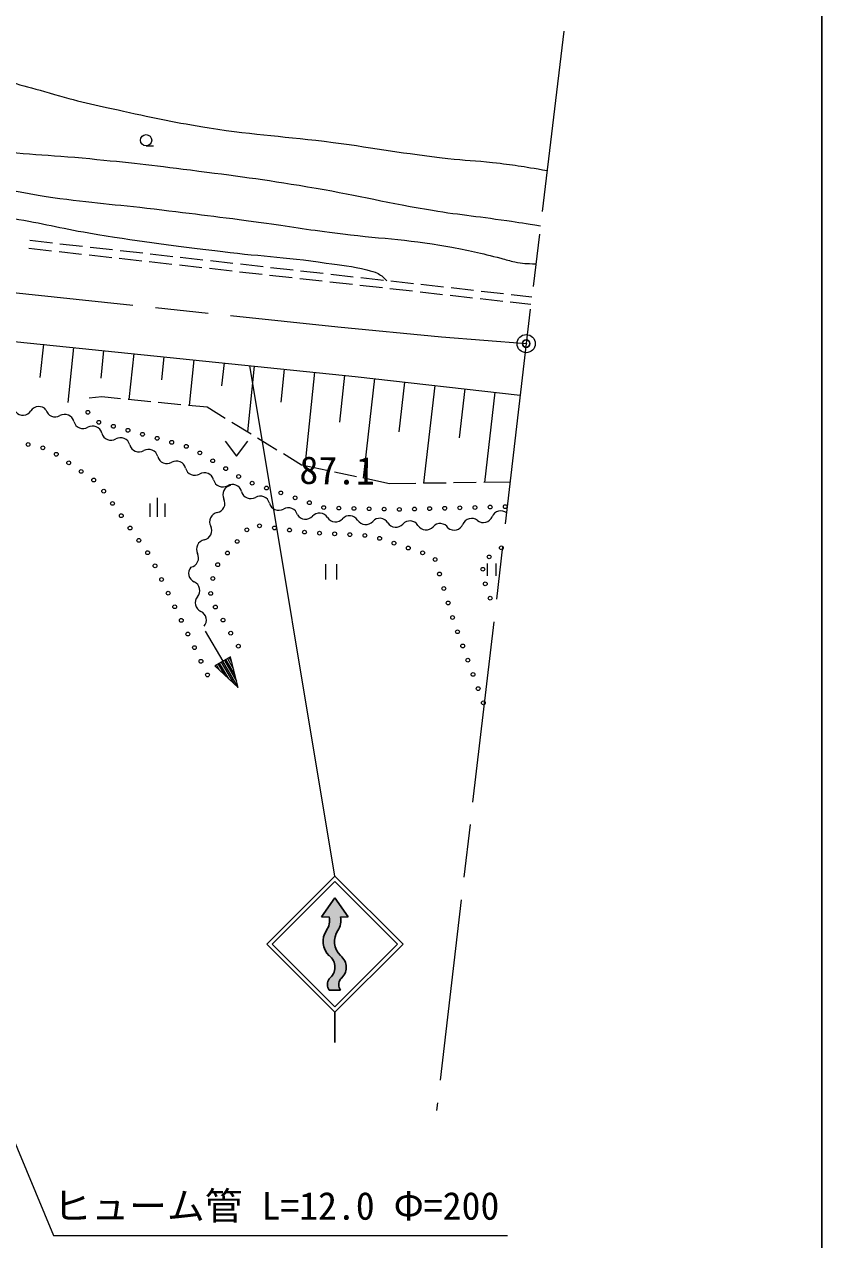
# Model space of a CAD drawing. Units: millimetres at full size, sheet at 1:1000; details may follow other scales. Extents: x 40000 to 680000, y 20000 to 380000.
# Drawn here: x 526312 to 579000, y 238916 to 319225 of the extents above; entities that cross this region are included whole.
import ezdxf
from ezdxf.enums import TextEntityAlignment as Align

# ---------------------------------------------------------------- set-up
doc = ezdxf.new("R2010")
doc.units = ezdxf.units.MM
doc.header["$LTSCALE"] = 1000
doc.header["$PDMODE"] = 32
doc.header["$PDSIZE"] = 500
doc.linetypes.add('CHAIN', pattern=[18.5, 12, -1.5, 3.5, -1.5])
for name, color, linetype, lineweight in [('M-BGD', 7, 'Continuous', 13), ('M-BMK', 2, 'CHAIN', 13), ('M-BMK-SRVR', 3, 'Continuous', 13), ('M-STR-HTXT', 7, 'Continuous', 13), ('M-STR-STRC', 7, 'Continuous', 13), ('M-TTL-BAND', 7, 'Continuous', 25)]:
    doc.layers.add(name, color=color, linetype=linetype, lineweight=lineweight)
doc.layers.add('M-BGD-HTXT', color=7, linetype='Continuous')
doc.layers.add('M-OTRS', color=6, linetype='Continuous')
doc.styles.add('ＭＳ ゴシック', font='')
doc.styles.get('ＭＳ ゴシック').set_extended_font_data('MS Gothic')

msp = doc.modelspace()

# ---------------------------------------------------------------- hatches: boundary and pattern name
at = {"layer": 'M-STR-STRC'}
msp.add_hatch(color=256, dxfattribs=at).paths.add_polyline_path([(546834, 261495), (545959, 260245), (546459, 260245), (546467, 260199), (546474, 260153), (546478, 260106), (546480, 260059), (546481, 260012), (546480, 259965), (546477, 259919), (546472, 259872), (546465, 259826), (546456, 259780), (546446, 259734), (546434, 259689), (546420, 259644), (546404, 259600), (546387, 259556), (546368, 259513), (546347, 259471), (546325, 259430), (546301, 259390), (546275, 259350), (546272, 259346), (546245, 259303), (546219, 259258), (546195, 259213), (546173, 259167), (546153, 259119), (546134, 259072), (546118, 259023), (546103, 258974), (546091, 258924), (546080, 258874), (546071, 258824), (546065, 258773), (546060, 258722), (546057, 258670), (546057, 258619), (546058, 258568), (546061, 258517), (546067, 258466), (546074, 258415), (546083, 258365), (546095, 258315), (546108, 258265), (546123, 258216), (546140, 258168), (546159, 258120), (546180, 258073), (546203, 258027), (546227, 257982), (546253, 257938), (546281, 257895), (546311, 257853), (546342, 257813), (546375, 257773), (546409, 257735), (546445, 257698), (546459, 257684), (546489, 257661), (546517, 257636), (546545, 257610), (546572, 257583), (546597, 257555), (546621, 257526), (546644, 257496), (546666, 257465), (546687, 257434), (546707, 257402), (546725, 257368), (546742, 257335), (546757, 257300), (546771, 257265), (546784, 257230), (546795, 257194), (546805, 257157), (546814, 257120), (546821, 257083), (546827, 257046), (546831, 257008), (546833, 256971), (546835, 256933), (546834, 256895), (546832, 256857), (546829, 256820), (546824, 256782), (546818, 256745), (546810, 256708), (546801, 256671), (546791, 256635), (546779, 256599), (546765, 256564), (546751, 256529), (546735, 256495), (546717, 256461), (546698, 256429), (546678, 256397), (546657, 256365), (546635, 256335), (546611, 256305), (546586, 256277), (546560, 256249), (546534, 256223), (546506, 256197), (546477, 256173), (546459, 256160), (546445, 256139), (546431, 256117), (546418, 256095), (546406, 256073), (546395, 256050), (546385, 256026), (546376, 256003), (546367, 255979), (546360, 255954), (546354, 255930), (546348, 255905), (546344, 255880), (546340, 255854), (546338, 255829), (546336, 255803), (546336, 255778), (546336, 255752), (546338, 255727), (546340, 255702), (546344, 255676), (546348, 255651), (546354, 255626), (546360, 255602), (546368, 255577), (546376, 255553), (546385, 255530), (546396, 255506), (546407, 255483), (546419, 255461), (546432, 255439), (546446, 255417), (546459, 255397), (547210, 255397), (547195, 255417), (547182, 255437), (547169, 255458), (547157, 255479), (547146, 255501), (547136, 255523), (547127, 255545), (547119, 255568), (547111, 255591), (547105, 255615), (547099, 255638), (547094, 255662), (547091, 255686), (547088, 255710), (547086, 255734), (547085, 255758), (547085, 255783), (547086, 255807), (547088, 255831), (547091, 255855), (547095, 255879), (547100, 255903), (547105, 255927), (547112, 255950), (547120, 255973), (547128, 255996), (547137, 256018), (547148, 256040), (547159, 256062), (547171, 256083), (547183, 256103), (547197, 256124), (547210, 256141), (547240, 256166), (547268, 256191), (547296, 256218), (547323, 256246), (547349, 256275), (547373, 256304), (547396, 256335), (547419, 256367), (547439, 256399), (547459, 256432), (547477, 256466), (547494, 256501), (547509, 256536), (547523, 256572), (547536, 256609), (547547, 256645), (547557, 256683), (547565, 256720), (547572, 256758), (547578, 256796), (547581, 256835), (547584, 256873), (547585, 256912), (547584, 256950), (547582, 256989), (547578, 257027), (547573, 257065), (547566, 257103), (547558, 257141), (547548, 257178), (547537, 257215), (547524, 257251), (547510, 257287), (547495, 257323), (547478, 257357), (547460, 257391), (547441, 257425), (547420, 257457), (547398, 257489), (547375, 257519), (547350, 257549), (547325, 257578), (547298, 257606), (547270, 257633), (547241, 257658), (547212, 257683), (547209, 257685), (547172, 257721), (547138, 257759), (547104, 257798), (547072, 257838), (547042, 257879), (547014, 257922), (546987, 257966), (546962, 258010), (546938, 258056), (546917, 258102), (546897, 258150), (546879, 258198), (546863, 258246), (546849, 258296), (546837, 258346), (546827, 258396), (546819, 258446), (546813, 258497), (546809, 258548), (546807, 258600), (546807, 258651), (546809, 258702), (546813, 258753), (546819, 258804), (546826, 258855), (546836, 258905), (546848, 258955), (546862, 259004), (546878, 259053), (546896, 259101), (546915, 259149), (546936, 259195), (546960, 259241), (546985, 259286), (547011, 259329), (547022, 259346), (547048, 259385), (547072, 259425), (547094, 259466), (547115, 259508), (547135, 259551), (547152, 259595), (547168, 259639), (547182, 259683), (547195, 259729), (547205, 259774), (547214, 259820), (547221, 259867), (547226, 259913), (547229, 259960), (547231, 260007), (547230, 260054), (547228, 260101), (547224, 260147), (547218, 260194), (547210, 260240), (547209, 260245), (547709, 260245)])

# ---------------------------------------------------------------- linework, layer by layer
at = {"layer": 'M-BGD'}
for p, q in [((534358, 311190), (534858, 311190)), ((528110, 304246), (526619, 304412)), ((528173, 304763), (526683, 304930)), ((530161, 304539), (528670, 304707)), ((532148, 304316), (530658, 304483)), ((530098, 304024), (528607, 304190)), ((532085, 303802), (530595, 303968)), ((534073, 303579), (532582, 303746)), ((534136, 304092), (532645, 304260)), ((536123, 303869), (534633, 304036)), ((538111, 303645), (536620, 303813)), ((540098, 303422), (538608, 303590)), ((536061, 303357), (534570, 303524)), ((538048, 303135), (536558, 303302)), ((540036, 302913), (538545, 303080)), ((542024, 302691), (540533, 302858)), ((542086, 303198), (540595, 303366)), ((544073, 302975), (542583, 303143)), ((546061, 302752), (544570, 302919)), ((544011, 302469), (542521, 302636)), ((545999, 302247), (544508, 302414)), ((547987, 302025), (546496, 302191)), ((548048, 302528), (546558, 302696)), ((549974, 301803), (548483, 301969)), ((550036, 302305), (548545, 302472)), ((552023, 302081), (550533, 302249)), ((554011, 301858), (552520, 302025)), ((551962, 301581), (550471, 301747)), ((553949, 301359), (552459, 301525)), ((555937, 301137), (554446, 301303)), ((555998, 301634), (554507, 301802)), ((557986, 301411), (556495, 301579)), ((559844, 301202), (558482, 301355)), ((557925, 300915), (556434, 301081)), ((559784, 300707), (558422, 300859)), ((527571, 298080), (527344, 295879)), ((529561, 297875), (529186, 294241)), ((531550, 297671), (531363, 295853)), ((533539, 297466), (533227, 294426)), ((535529, 297261), (535373, 295741)), ((537518, 297056), (537207, 294034)), ((539508, 296851), (539352, 295341)), ((541497, 296647), (541049, 292292)), ((543487, 296442), (543263, 294265)), ((545476, 296237), (544840, 290056)), ((547466, 296032), (547148, 292942)), ((549454, 295814), (548704, 289237)), ((551441, 295587), (551066, 292299)), ((553428, 295361), (552691, 288897)), ((555415, 295134), (555047, 291902)), ((557402, 294908), (556723, 288946)), ((531432, 294603), (530606, 294525)), ((532674, 294481), (531432, 294603)), ((534665, 294285), (533172, 294432)), ((536655, 294089), (535162, 294236)), ((538395, 293917), (537153, 294040)), ((539592, 293184), (538395, 293917)), ((541298, 292140), (540019, 292923)), ((539578, 291683), (540328, 290683)), ((540328, 290683), (541078, 291683)), ((543003, 291095), (541724, 291879)), ((544627, 290101), (543430, 290834)), ((546309, 289744), (544627, 290101)), ((548266, 289330), (546799, 289641)), ((550438, 288870), (548755, 289226)), ((552180, 288891), (550438, 288870)), ((554180, 288915), (552680, 288897)), ((556180, 288939), (554680, 288921)), ((558423, 288966), (556680, 288945)), ((534619, 286689), (534619, 287564)), ((535119, 286689), (535119, 287939)), ((535619, 286689), (535619, 287564)), ((546206, 283544), (546206, 282544)), ((546956, 282544), (546956, 283544)), ((556885, 283589), (556885, 282789)), ((557485, 282789), (557485, 283589)), ((538264, 279123), (539427, 277133)), ((539945, 277436), (538909, 276831)), ((539324, 277073), (540131, 275692)), ((540437, 275407), (539427, 277133)), ((539531, 277194), (540339, 275813)), ((540240, 276219), (539634, 277255)), ((539738, 277315), (540142, 276625)), ((540043, 277031), (539842, 277376)), ((540437, 275407), (539945, 277436)), ((540437, 275407), (538909, 276831)), ((539215, 276546), (539013, 276891)), ((539116, 276952), (539520, 276261)), ((539826, 275977), (539220, 277012))]:
    msp.add_line(p, q, dxfattribs=at)
msp.add_lwpolyline([(430661, 244839), (437609, 254404), (439712, 257582), (441847, 260417), (445788, 262380), (451583, 265776), (464716, 274313), (482156, 284790), (494050, 291730), (500851, 295189), (505127, 296824), (509006, 297970), (512815, 298647), (516624, 298904), (525013, 298343), (548171, 295960), (559082, 294716)], dxfattribs=at)
for centre, radius in [((534358, 311565), 375), ((530515, 293587), 125), ((531232, 292928), 125), ((532196, 292663), 125), ((533160, 292398), 125), ((526563, 291460), 125), ((534124, 292133), 125), ((535089, 291868), 125), ((536053, 291603), 125), ((527539, 291240), 125), ((528425, 290815), 125), ((537017, 291338), 125), ((537908, 290904), 125), ((529248, 290248), 125), ((538763, 290385), 125), ((539618, 289867), 125), ((530072, 289681), 125), ((530896, 289114), 125), ((540473, 289348), 125), ((531556, 288380), 125), ((541365, 288908), 125), ((542311, 288585), 125), ((543258, 288262), 125), ((532137, 287567), 125), ((544204, 287939), 125), ((545150, 287616), 125), ((532718, 286753), 125), ((546097, 287292), 125), ((547094, 287257), 125), ((548094, 287235), 125), ((549094, 287213), 125), ((550093, 287191), 125), ((551093, 287169), 125), ((552093, 287194), 125), ((553093, 287221), 125), ((554092, 287247), 125), ((555092, 287273), 125), ((556091, 287299), 125), ((557091, 287326), 125), ((558091, 287352), 125), ((533300, 285939), 125), ((541014, 285824), 125), ((541852, 286083), 125), ((542842, 285946), 125), ((543833, 285810), 125), ((533881, 285125), 125), ((540374, 285056), 125), ((544823, 285673), 125), ((545821, 285605), 125), ((546819, 285554), 125), ((547818, 285503), 125), ((548817, 285452), 125), ((549788, 285259), 125), ((534462, 284312), 125), ((539733, 284288), 125), ((550736, 284939), 125), ((551683, 284620), 125), ((552631, 284300), 125), ((557834, 284629), 125), ((534948, 283442), 125), ((539093, 283520), 125), ((553454, 283860), 125), ((557031, 284032), 125), ((538772, 282609), 125), ((553743, 282903), 125), ((556607, 283217), 125), ((535382, 282541), 125), ((554032, 281946), 125), ((556770, 282254), 125), ((535816, 281640), 125), ((538628, 281620), 125), ((554321, 280988), 125), ((557096, 281308), 125), ((536250, 280739), 125), ((538935, 280718), 125), ((536684, 279838), 125), ((539442, 279857), 125), ((554610, 280031), 125), ((537118, 278937), 125), ((539950, 278995), 125), ((554937, 279086), 125), ((537552, 278036), 125), ((540457, 278133), 125), ((555278, 278146), 125), ((537986, 277135), 125), ((555620, 277207), 125), ((538420, 276234), 125), ((555962, 276267), 125), ((556304, 275327), 125), ((556645, 274387), 125)]:
    msp.add_circle(centre, radius, dxfattribs=at)
for centre, start, end in [((527272, 293343), 40.8245, 147.0847), ((526223, 294022), 220.8245, 327.0847), ((528351, 293905), 194.19304, 300.45324), ((528985, 292827), 14.19304, 120.45324), ((530196, 293134), 194.19304, 300.45324), ((530830, 292056), 14.19304, 120.45324), ((532042, 292363), 194.19304, 300.45324), ((532675, 291285), 14.19304, 120.45324), ((533887, 291592), 194.19304, 300.45324), ((534521, 290514), 14.19304, 120.45324), ((535733, 290821), 194.19304, 300.45324), ((536366, 289743), 14.19304, 120.45324), ((537578, 290049), 194.19304, 300.45324), ((538212, 288972), 14.19304, 120.45324), ((539423, 289278), 194.19304, 300.45324), ((540052, 288145), 101.08605, 207.34625), ((540057, 288201), 14.19304, 120.45324), ((541269, 288507), 194.19304, 300.45324), ((538942, 287571), 281.08605, 27.34625), ((541902, 287430), 14.19304, 120.45324), ((543114, 287736), 194.19304, 300.45324), ((539182, 286344), 101.08605, 207.34625), ((543748, 286659), 14.19304, 120.45324), ((544884, 287142), 211.87664, 318.13685), ((545815, 286308), 31.87664, 138.13685), ((547808, 286134), 31.87664, 138.13685), ((557799, 286449), 51.27302, 157.53323), ((538072, 285770), 281.08605, 27.34625), ((546877, 286968), 211.87664, 318.13685), ((548869, 286794), 211.87664, 318.13685), ((549800, 285960), 31.87664, 138.13685), ((550862, 286620), 211.87664, 318.13685), ((551792, 285786), 31.87664, 138.13685), ((552854, 286446), 211.87664, 318.13685), ((553785, 285611), 31.87664, 138.13685), ((554707, 286429), 231.27302, 337.53323), ((555862, 285951), 51.27302, 157.53323), ((556644, 286927), 231.27302, 337.53323), ((538312, 284543), 101.08605, 207.34625), ((537202, 283969), 281.08605, 27.34625), ((537797, 282949), 139.41098, 245.67119), ((537282, 281810), 319.41098, 65.67119), ((538231, 280997), 139.41098, 245.67119), ((537716, 279858), 319.41098, 65.67119)]:
    msp.add_arc(centre, 625, start, end, dxfattribs=at)
for points, knots in [([(496095, 318789), (496507, 318540), (496641, 318429), (496960, 318158), (497624, 317595), (497857, 317132), (498338, 316406), (499136, 315203), (499406, 314420), (500184, 313204), (500849, 312166), (501218, 311577), (501984, 310610), (502690, 309720), (503125, 309240), (503993, 308507), (504536, 308049), (504828, 307743), (505479, 307458), (506550, 306991), (507229, 306916), (508387, 306752), (509744, 306560), (510526, 306641), (511897, 306679), (513138, 306714), (513824, 306878), (515065, 306929), (516066, 306970), (516628, 306924), (517630, 306908), (519565, 306877), (520652, 306892), (522584, 306773), (523768, 306700), (524424, 306575), (525596, 306389), (527549, 306079), (528620, 305771), (530570, 305444), (533811, 304900), (535641, 304685), (538900, 304270), (541767, 303905), (543394, 303875), (546253, 303449), (547311, 303292), (547919, 303265), (548953, 302993), (549246, 302915), (549426, 302901), (549691, 302754), (549946, 302612), (550042, 302514), (550268, 302279)], [0, 0, 0, 0, 1, 1, 1, 2, 2, 2, 3, 3, 3, 4, 4, 4, 5, 5, 5, 6, 6, 6, 7, 7, 7, 8, 8, 8, 9, 9, 9, 10, 10, 10, 11, 11, 11, 12, 12, 12, 13, 13, 13, 14, 14, 14, 15, 15, 15, 16, 16, 16, 17, 17, 17, 18, 18, 18, 18]), ([(560409, 305890), (559334, 306059), (559059, 306100), (558193, 306230), (556127, 306542), (554956, 306627), (552897, 306978), (549813, 307503), (548116, 307965), (545029, 308474), (542015, 308970), (540317, 309194), (537287, 309580), (534693, 309910), (533237, 310074), (530635, 310327), (527850, 310599), (526275, 310597), (523500, 310951), (521878, 311157), (520961, 311256), (519371, 311636), (518005, 311962), (517215, 312116), (515929, 312680), (514327, 313382), (513530, 314037), (512239, 315216), (511605, 315794), (511361, 316017), (510694, 316777)], [0, 0, 0, 0, 1, 1, 1, 2, 2, 2, 3, 3, 3, 4, 4, 4, 5, 5, 5, 6, 6, 6, 7, 7, 7, 8, 8, 8, 9, 9, 9, 10, 10, 10, 10]), ([(522128, 316951), (522821, 316531), (523056, 316425), (523671, 316126), (525257, 315352), (526265, 315200), (527955, 314692), (529844, 314124), (530936, 313923), (532862, 313493), (535058, 313002), (536294, 312736), (538517, 312387), (541701, 311886), (543515, 311836), (546711, 311421), (549678, 311035), (551325, 310699), (554298, 310361), (555451, 310231), (556105, 310227), (557258, 310097), (558668, 309937), (559136, 309853), (560853, 309569)], [0, 0, 0, 0, 1, 1, 1, 2, 2, 2, 3, 3, 3, 4, 4, 4, 5, 5, 5, 6, 6, 6, 7, 7, 7, 8, 8, 8, 8]), ([(503310, 315297), (504178, 314368), (504469, 314075), (505304, 313396), (506275, 312606), (506864, 312197), (507983, 311636), (509437, 310908), (510329, 310633), (511909, 310250), (513415, 309884), (514285, 309797), (515819, 309580), (518095, 309258), (519385, 309198), (521661, 308879), (522999, 308691), (523741, 308540), (525073, 308318), (526291, 308114), (526967, 307961), (528189, 307788), (530796, 307419), (532273, 307339), (534888, 307025), (537652, 306693), (539201, 306505), (541960, 306137), (543868, 305882), (544928, 305680), (546836, 305436), (549748, 305064), (551408, 305060), (554299, 304548), (555680, 304303), (556443, 304107), (557804, 303769), (558165, 303679), (558358, 303594), (558723, 303520), (559255, 303411), (559467, 303418), (560109, 303399)], [0, 0, 0, 0, 1, 1, 1, 2, 2, 2, 3, 3, 3, 4, 4, 4, 5, 5, 5, 6, 6, 6, 7, 7, 7, 8, 8, 8, 9, 9, 9, 10, 10, 10, 11, 11, 11, 12, 12, 12, 13, 13, 13, 14, 14, 14, 14])]:
    msp.add_open_spline(points, degree=3, knots=knots, dxfattribs=at)
at = {"layer": 'M-BMK'}
for p, q in [((561962, 318770), (559473, 298127)), ((559473, 298127), (553558, 247455))]:
    msp.add_line(p, q, dxfattribs=at)
msp.add_lwpolyline([(399847, 270251), (423635, 262890), (426767, 262305), (430646, 262119), (435961, 262659), (439668, 263614), (443096, 264975), (447260, 267285), (458041, 273906), (465627, 278377), (484080, 289602), (495219, 296199), (499581, 298225), (503927, 299751), (507230, 300686), (511654, 301434), (517185, 301948), (521547, 301917), (547018, 299245), (553873, 298575), (559473, 298127)], dxfattribs=at)
at = {"layer": 'M-BMK-SRVR'}
msp.add_circle((559473, 298127), 600, dxfattribs=at)
at = {"layer": 'M-OTRS'}
msp.add_point((559473, 298127), dxfattribs=at)
at = {"layer": 'M-STR-HTXT'}
msp.add_lwpolyline([(506361, 291788), (528233, 239185), (558233, 239185)], dxfattribs=at)
at = {"layer": 'M-STR-STRC'}
for p, q in [((546835, 262947), (541215, 296676)), ((545959, 260245), (546459, 260245)), ((547209, 260245), (547709, 260245))]:
    msp.add_line(p, q, dxfattribs=at)
at = {"layer": 'M-STR-STRC', "lineweight": 25}
for p, q in [((542335, 258447), (546835, 262947)), ((551336, 258447), (546835, 262947)), ((542689, 258447), (546835, 262593)), ((550982, 258447), (546835, 262593)), ((545959, 260245), (546834, 261495)), ((546834, 261495), (547709, 260245)), ((542335, 258447), (546835, 253946)), ((542689, 258447), (546835, 254300)), ((546835, 254300), (550982, 258447)), ((546836, 253947), (551336, 258447)), ((547210, 255397), (546459, 255397)), ((546835, 253946), (546835, 251946))]:
    msp.add_line(p, q, dxfattribs=at)
for centre, radius, start, end in [((545287, 260021), 1194, 325.59426, 10.8565), ((546037, 260021), 1194, 325.60114, 10.85457), ((547362, 258627), 1306, 146.61414, 226.26108), ((548112, 258628), 1305, 146.60657, 226.22181), ((545872, 256922), 962, 307.59913, 52.40087), ((546603, 256913), 981, 308.18199, 51.89869), ((546985, 255779), 649, 144.05104, 215.94576), ((547703, 255769), 618, 142.95174, 216.9996)]:
    msp.add_arc(centre, radius, start, end, dxfattribs=at)
at = {"layer": 'M-TTL-BAND'}
msp.add_line((579000, 20000), (579000, 370000), dxfattribs=at)

# ---------------------------------------------------------------- texts
at = {"layer": 'M-BGD-HTXT', "style": 'ＭＳ ゴシック'}
msp.add_text('87.1', height=1833, rotation=359.362, dxfattribs=at).set_placement((546970, 288280), align=Align.BOTTOM_CENTER)
at = {"layer": 'M-STR-HTXT', "style": 'ＭＳ ゴシック'}
msp.add_text('ヒューム管 L=12.0 Φ=200', height=1833, dxfattribs=at).set_placement((528233, 239685), align=Align.BOTTOM_LEFT)

doc.saveas('drawing.dxf')
